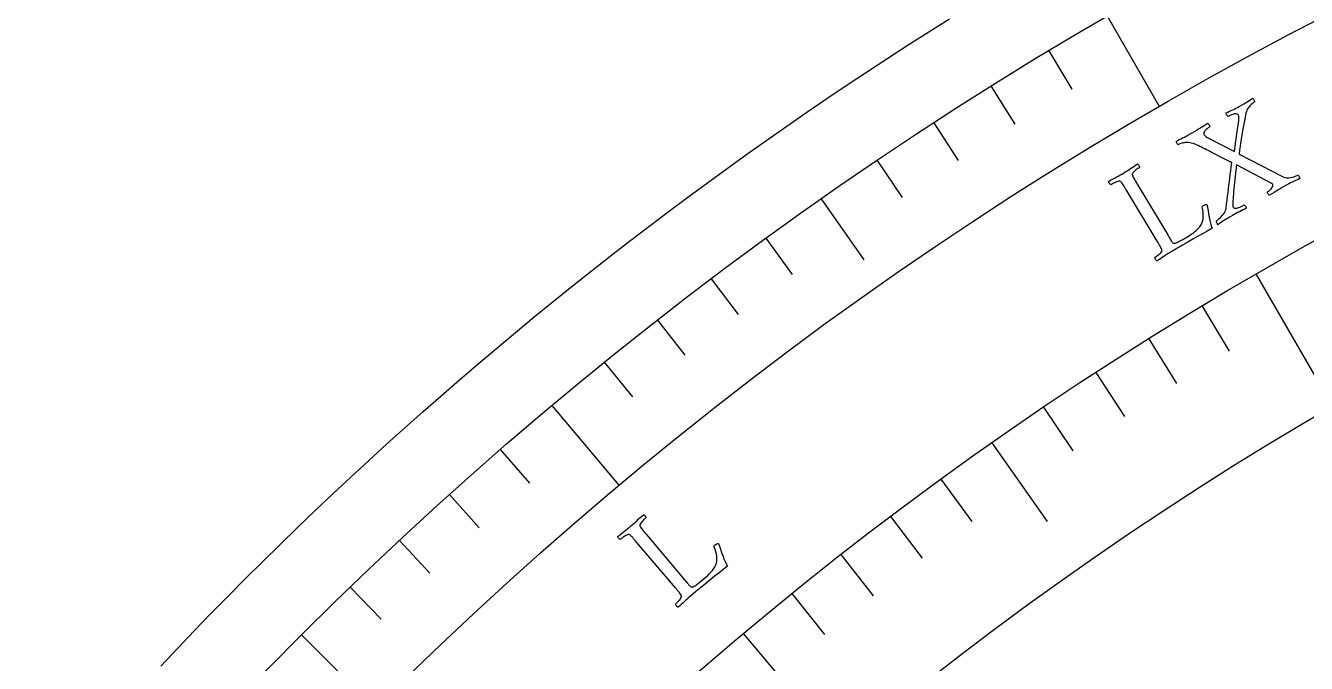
# Model space of a CAD drawing. Header units: millimetres. Extents: x -76 to 76, y -76 to 98.
# Drawn here: x -57.95 to -33.43, y 52.12 to 64.33 of the extents above; entities that cross this region are included whole.
import ezdxf

# ---------------------------------------------------------------- set-up
doc = ezdxf.new("R2010")
doc.units = ezdxf.units.MM
for name, color, linetype in [('CUT_OUTER', 1, 'Continuous'), ('ENGRAVE', 7, 'Continuous'), ('ENGRAVE_FINE', 8, 'Continuous'), ('TEXT', 5, 'Continuous')]:
    doc.layers.add(name, color=color, linetype=linetype)

msp = doc.modelspace()

# ---------------------------------------------------------------- linework, layer by layer
at = {"layer": 'CUT_OUTER'}
msp.add_lwpolyline([(-55.3633, 52.0664), (-55.0428, 52.4051), (-54.7202, 52.7418), (-54.3955, 53.0766), (-54.0688, 53.4094), (-53.7401, 53.7401), (-53.4094, 54.0688), (-53.0766, 54.3955), (-52.7418, 54.7202), (-52.4051, 55.0428), (-52.0664, 55.3633), (-51.7257, 55.6817), (-51.383, 55.9981), (-51.0385, 56.3123), (-50.692, 56.6244), (-50.3436, 56.9344), (-49.9933, 57.2422), (-49.6411, 57.5479), (-49.2871, 57.8514), (-48.9312, 58.1527), (-48.5735, 58.4519), (-48.2139, 58.7488), (-47.8525, 59.0435), (-47.4893, 59.336), (-47.1243, 59.6263), (-46.7576, 59.9143), (-46.3891, 60.2001), (-46.0188, 60.4836), (-45.6469, 60.7648), (-45.2731, 61.0438), (-44.8977, 61.3204), (-44.5206, 61.5947), (-44.1419, 61.8668), (-43.7614, 62.1364), (-43.3793, 62.4038), (-42.9956, 62.6688), (-42.6103, 62.9314), (-42.2233, 63.1917), (-41.8348, 63.4496), (-41.4447, 63.7051), (-41.053, 63.9582), (-40.6598, 64.2089), (-40.2651, 64.4571)], dxfattribs=at)
at = {"layer": 'ENGRAVE'}
for points in [[(-37.24, 64.5016), (-36.2425, 62.7739)], [(-42.72, 61.0104), (-41.9026, 59.8432)], [(-34.39, 59.5652), (-30.21, 52.3253)], [(-47.8748, 57.055), (-46.5925, 55.5267)], [(-39.4506, 56.3413), (-38.3957, 54.8347)], [(-52.6653, 52.6653), (-51.6577, 51.6577)], [(-44.2109, 52.6885), (-42.5988, 50.7673)]]:
    msp.add_lwpolyline(points, dxfattribs=at)
for radius in [74.48, 74.48, 72.485, 68.78, 68.78, 65.854, 60.42, 60.42, 57.228]:
    msp.add_circle((0, 0), radius, dxfattribs=at)
at = {"layer": 'ENGRAVE_FINE'}
for points in [[(-38.36, 63.8418), (-37.9197, 63.1089)], [(-39.4684, 63.1626), (-39.0153, 62.4375)], [(-40.5647, 62.4642), (-40.099, 61.7471)], [(-41.6487, 61.7467), (-41.1706, 61.0379)], [(-43.7782, 60.2556), (-43.2757, 59.5639)], [(-44.8232, 59.4824), (-44.3086, 58.7995)], [(-35.4243, 58.956), (-34.9076, 58.0961)], [(-45.8545, 58.691), (-45.3281, 58.0173)], [(-36.4478, 58.3287), (-35.9162, 57.478)], [(-46.8718, 57.8818), (-46.3337, 57.2174)], [(-37.4603, 57.6838), (-36.9139, 56.8424)], [(-38.4613, 57.0212), (-37.9003, 56.1895)], [(-48.8633, 56.2108), (-48.3023, 55.5655)], [(-40.4279, 55.6442), (-39.8382, 54.8326)], [(-49.8368, 55.3494), (-49.2647, 54.714)], [(-41.3928, 54.9302), (-40.7891, 54.129)], [(-50.7952, 54.4712), (-50.2121, 53.8459)], [(-42.3452, 54.1994), (-41.7276, 53.4088)], [(-51.7382, 53.5764), (-51.1442, 52.9614)], [(-43.2847, 53.4521), (-42.6533, 52.6725)]]:
    msp.add_lwpolyline(points, dxfattribs=at)
at = {"layer": 'TEXT'}
for points in [[(-35.6166, 62.2767), (-35.574, 62.3013), (-35.5334, 62.3254), (-35.4949, 62.3488), (-35.4584, 62.3716), (-35.4231, 62.3939), (-35.388, 62.4159), (-35.3531, 62.4376), (-35.3184, 62.4589), (-35.3129, 62.4541), (-35.3066, 62.4466), (-35.2996, 62.4364), (-35.2919, 62.4234), (-35.2854, 62.4105), (-35.2822, 62.4005), (-35.2822, 62.3934), (-35.2854, 62.3892), (-35.2948, 62.3835), (-35.3058, 62.3757), (-35.3186, 62.366), (-35.333, 62.3544), (-35.3477, 62.3413), (-35.3611, 62.3274), (-35.3732, 62.3127), (-35.384, 62.2971), (-35.3917, 62.2811), (-35.3948, 62.2653), (-35.3931, 62.2496), (-35.3866, 62.234), (-35.3767, 62.2208), (-35.362, 62.2077), (-35.3425, 62.1945), (-35.3182, 62.1813), (-34.81, 61.9197), (-34.7966, 62.0187), (-34.7831, 62.115), (-34.7694, 62.2086), (-34.7557, 62.2994), (-34.7433, 62.3835), (-34.7337, 62.457), (-34.7268, 62.5199), (-34.7228, 62.5722), (-34.7228, 62.5801), (-34.7237, 62.5875), (-34.7252, 62.5944), (-34.7276, 62.601), (-34.73, 62.6067), (-34.732, 62.6111), (-34.7334, 62.6142), (-34.7344, 62.6161), (-34.741, 62.6238), (-34.7517, 62.63), (-34.7663, 62.6348), (-34.7849, 62.6382), (-34.8093, 62.6371), (-34.8409, 62.6283), (-34.8799, 62.6119), (-34.9262, 62.5879), (-34.9311, 62.5888), (-34.9369, 62.5933), (-34.9437, 62.6014), (-34.9515, 62.6131), (-34.9589, 62.6258), (-34.9644, 62.6369), (-34.9681, 62.6466), (-34.9699, 62.6547), (-34.9342, 62.6715), (-34.9006, 62.6874), (-34.869, 62.7023), (-34.8395, 62.7163), (-34.8104, 62.7304), (-34.7803, 62.7456), (-34.7489, 62.7621), (-34.7165, 62.7798), (-34.672, 62.8047), (-34.6315, 62.8282), (-34.595, 62.8503), (-34.5625, 62.8709), (-34.5333, 62.8899), (-34.5067, 62.9071), (-34.4826, 62.9224), (-34.4611, 62.9359), (-34.4558, 62.9314), (-34.4499, 62.9249), (-34.4435, 62.9163), (-34.4365, 62.9056), (-34.4306, 62.8942), (-34.4271, 62.8833), (-34.4262, 62.8731), (-34.4278, 62.8634), (-34.4342, 62.8594), (-34.4438, 62.8527), (-34.4565, 62.8433), (-34.4722, 62.8312), (-34.4895, 62.8167), (-34.5067, 62.7998), (-34.5238, 62.7806), (-34.5408, 62.7591), (-34.5566, 62.7354), (-34.5698, 62.7098), (-34.5806, 62.6822), (-34.5889, 62.6526), (-34.6037, 62.5762), (-34.6175, 62.505), (-34.6303, 62.4391), (-34.6422, 62.3783), (-34.6533, 62.3201), (-34.6637, 62.2619), (-34.6734, 62.2036), (-34.6825, 62.1453), (-34.6914, 62.0843), (-34.7009, 62.0179), (-34.7108, 61.946), (-34.7212, 61.8688), (-33.8756, 61.4342), (-33.8437, 61.4213), (-33.8093, 61.4144), (-33.7724, 61.4135), (-33.733, 61.4187), (-33.6939, 61.4279), (-33.6577, 61.4389), (-33.6245, 61.4518), (-33.5943, 61.4665), (-33.588, 61.4623), (-33.5817, 61.4555), (-33.5752, 61.4459), (-33.5686, 61.4337), (-33.5628, 61.4214), (-33.5586, 61.4118), (-33.556, 61.4047), (-33.5551, 61.4004), (-33.5898, 61.3844), (-33.6221, 61.3696), (-33.6519, 61.3559), (-33.6792, 61.3433), (-33.7065, 61.3304), (-33.7362, 61.3155), (-33.7684, 61.2987), (-33.803, 61.2799), (-33.8502, 61.2535), (-33.8941, 61.2284), (-33.9345, 61.2045), (-33.9715, 61.1819), (-34.0084, 61.159), (-34.0483, 61.1341), (-34.0912, 61.1074), (-34.1371, 61.0787), (-34.1446, 61.0823), (-34.1523, 61.0891), (-34.1601, 61.0989), (-34.1681, 61.1117), (-34.1745, 61.1246), (-34.1777, 61.1346), (-34.1778, 61.1417), (-34.1746, 61.1458), (-34.1666, 61.1509), (-34.1569, 61.1581), (-34.1454, 61.1674), (-34.1322, 61.1789), (-34.1186, 61.1919), (-34.1061, 61.2057), (-34.0946, 61.2202), (-34.0841, 61.2356), (-34.0761, 61.2507), (-34.0721, 61.2646), (-34.0721, 61.2773), (-34.0761, 61.2887), (-34.0778, 61.2912), (-34.0802, 61.2939), (-34.0833, 61.2968), (-34.0871, 61.2999), (-34.0911, 61.3029), (-34.0951, 61.3053), (-34.099, 61.3071), (-34.1028, 61.3085), (-34.7682, 61.6596), (-34.775, 61.6088), (-34.7818, 61.5554), (-34.7884, 61.4995), (-34.795, 61.4411), (-34.8013, 61.3817), (-34.8075, 61.3231), (-34.8134, 61.2652), (-34.819, 61.208), (-34.8241, 61.1529), (-34.8285, 61.1015), (-34.8321, 61.0536), (-34.835, 61.0092), (-34.8372, 60.97), (-34.8389, 60.9374), (-34.84, 60.9115), (-34.8406, 60.8922), (-34.8404, 60.8888), (-34.8401, 60.8845), (-34.8398, 60.8796), (-34.8395, 60.8738), (-34.8388, 60.8677), (-34.8373, 60.8617), (-34.835, 60.8556), (-34.832, 60.8497), (-34.8234, 60.8406), (-34.8101, 60.8349), (-34.7921, 60.8325), (-34.7692, 60.8334), (-34.741, 60.8391), (-34.707, 60.8511), (-34.6672, 60.8694), (-34.6215, 60.8939), (-34.615, 60.8899), (-34.608, 60.8834), (-34.6007, 60.8743), (-34.5928, 60.8628), (-34.5859, 60.8511), (-34.5813, 60.8417), (-34.5789, 60.8346), (-34.5787, 60.8297), (-34.6122, 60.8138), (-34.6458, 60.7975), (-34.6797, 60.7808), (-34.7138, 60.7639), (-34.7476, 60.7466), (-34.781, 60.729), (-34.8137, 60.7111), (-34.8459, 60.6929), (-34.8891, 60.6678), (-34.9287, 60.6441), (-34.9648, 60.6218), (-34.9974, 60.6009), (-35.0285, 60.5805), (-35.0601, 60.5595), (-35.0921, 60.5381), (-35.1247, 60.5161), (-35.1305, 60.5218), (-35.1361, 60.5297), (-35.1417, 60.5399), (-35.1472, 60.5523), (-35.152, 60.5645), (-35.1555, 60.574), (-35.1577, 60.581), (-35.1586, 60.5854), (-35.1517, 60.59), (-35.1406, 60.5986), (-35.1252, 60.611), (-35.1055, 60.6272), (-35.0838, 60.6465), (-35.0622, 60.6681), (-35.0408, 60.692), (-35.0194, 60.7182), (-35.0003, 60.7458), (-34.9856, 60.7737), (-34.9753, 60.8022), (-34.9693, 60.831), (-34.9586, 60.9116), (-34.9486, 60.9886), (-34.9391, 61.062), (-34.9303, 61.1319), (-34.9219, 61.2), (-34.9137, 61.2682), (-34.9056, 61.3365), (-34.8978, 61.4048), (-34.8896, 61.4747), (-34.8809, 61.5474), (-34.8715, 61.623), (-34.8616, 61.7015), (-34.8886, 61.7163), (-34.9191, 61.7325), (-34.953, 61.7501), (-34.9903, 61.7691), (-35.0296, 61.7891), (-35.0697, 61.8097), (-35.1105, 61.8308), (-35.1521, 61.8524), (-35.1935, 61.874), (-35.2335, 61.8946), (-35.2723, 61.9144), (-35.3099, 61.9333), (-35.3451, 61.9509), (-35.377, 61.9669), (-35.4056, 61.9812), (-35.4308, 61.9938), (-35.4515, 62.0042), (-35.4662, 62.0116), (-35.4751, 62.016), (-35.478, 62.0175), (-35.5139, 62.0359), (-35.5475, 62.0513), (-35.5787, 62.0636), (-35.6077, 62.0729), (-35.636, 62.0798), (-35.6656, 62.0848), (-35.6962, 62.088), (-35.7281, 62.0893), (-35.7494, 62.0888), (-35.771, 62.0863), (-35.7929, 62.0819), (-35.8152, 62.0755), (-35.8361, 62.0683), (-35.8541, 62.0614), (-35.8693, 62.0547), (-35.8816, 62.0483), (-35.8869, 62.0476), (-35.893, 62.0512), (-35.9, 62.0591), (-35.9078, 62.0712), (-35.9147, 62.0846), (-35.9191, 62.0964), (-35.9209, 62.1064), (-35.9201, 62.1148), (-35.8774, 62.1378), (-35.8378, 62.1588), (-35.8012, 62.1778), (-35.7678, 62.1947), (-35.7344, 62.2118), (-35.6981, 62.2312), (-35.6588, 62.2528), (-35.6166, 62.2767)], [(-36.0866, 60.319), (-36.085, 60.3163), (-36.0831, 60.3131), (-36.0808, 60.3093), (-36.0781, 60.3048), (-36.0713, 60.2934), (-36.0635, 60.2804), (-36.0547, 60.2657), (-36.045, 60.2495), (-36.0349, 60.2328), (-36.0249, 60.2171), (-36.015, 60.2023), (-36.0053, 60.1884), (-35.9963, 60.1766), (-35.9884, 60.1681), (-35.9817, 60.1629), (-35.9762, 60.161), (-35.9594, 60.161), (-35.9422, 60.1634), (-35.9247, 60.1681), (-35.9068, 60.1753), (-35.8865, 60.1853), (-35.8616, 60.1987), (-35.8321, 60.2154), (-35.798, 60.2353), (-35.6689, 60.3119), (-35.6357, 60.3328), (-35.6021, 60.3565), (-35.568, 60.3831), (-35.5333, 60.4125), (-35.5011, 60.4433), (-35.474, 60.474), (-35.4523, 60.5046), (-35.4358, 60.535), (-35.4248, 60.5641), (-35.4163, 60.5957), (-35.4102, 60.6299), (-35.4066, 60.6666), (-35.4061, 60.7066), (-35.4094, 60.7508), (-35.4164, 60.7991), (-35.4272, 60.8516), (-35.427, 60.8601), (-35.4228, 60.8685), (-35.4146, 60.8769), (-35.4023, 60.8852), (-35.3822, 60.8956), (-35.3647, 60.9023), (-35.3496, 60.9051), (-35.3371, 60.904), (-35.3261, 60.8459), (-35.3149, 60.7859), (-35.3036, 60.724), (-35.2921, 60.6602), (-35.2799, 60.5984), (-35.2666, 60.5424), (-35.2521, 60.4923), (-35.2364, 60.448), (-35.3294, 60.3941), (-35.4224, 60.3408), (-35.5153, 60.2881), (-35.6082, 60.2361), (-35.7038, 60.1823), (-35.8049, 60.1242), (-35.9113, 60.0619), (-36.0232, 59.9953), (-36.0617, 59.9718), (-36.098, 59.9491), (-36.1319, 59.9271), (-36.1635, 59.906), (-36.1943, 59.8852), (-36.226, 59.8646), (-36.2586, 59.844), (-36.2919, 59.8234), (-36.2993, 59.8266), (-36.3065, 59.8323), (-36.3134, 59.8405), (-36.32, 59.8513), (-36.3257, 59.8628), (-36.3295, 59.8729), (-36.3316, 59.8817), (-36.3318, 59.8892), (-36.3235, 59.8945), (-36.3125, 59.9021), (-36.2989, 59.9118), (-36.2826, 59.9238), (-36.2654, 59.9371), (-36.2492, 59.9509), (-36.2337, 59.9651), (-36.2192, 59.9798), (-36.2072, 59.9937), (-36.1992, 60.0055), (-36.1954, 60.0152), (-36.1957, 60.0228), (-36.2007, 60.0404), (-36.2079, 60.0595), (-36.2174, 60.0801), (-36.2292, 60.102), (-36.2424, 60.1251), (-36.2563, 60.149), (-36.2709, 60.1737), (-36.2861, 60.1992), (-36.8772, 61.1798), (-36.8927, 61.2053), (-36.9078, 61.2299), (-36.9227, 61.2537), (-36.9372, 61.2767), (-36.9515, 61.2978), (-36.9655, 61.3161), (-36.9792, 61.3316), (-36.9926, 61.3443), (-36.9998, 61.3489), (-37.0105, 61.3503), (-37.0247, 61.3483), (-37.0424, 61.3431), (-37.062, 61.3358), (-37.0817, 61.3278), (-37.1016, 61.319), (-37.1217, 61.3096), (-37.1402, 61.3005), (-37.1555, 61.2927), (-37.1676, 61.2863), (-37.1764, 61.2813), (-37.1829, 61.2849), (-37.1899, 61.2907), (-37.1971, 61.2988), (-37.2047, 61.3091), (-37.2112, 61.32), (-37.2153, 61.3299), (-37.217, 61.3389), (-37.2162, 61.347), (-37.1798, 61.3674), (-37.1435, 61.3875), (-37.1075, 61.4072), (-37.0716, 61.4265), (-37.0361, 61.4458), (-37.0012, 61.4653), (-36.9668, 61.4851), (-36.933, 61.5051), (-36.8986, 61.5261), (-36.8649, 61.5472), (-36.8319, 61.5684), (-36.7997, 61.5898), (-36.7673, 61.6114), (-36.7341, 61.6333), (-36.7, 61.6555), (-36.6651, 61.678), (-36.6577, 61.6748), (-36.6505, 61.6691), (-36.6436, 61.6608), (-36.6371, 61.6499), (-36.6316, 61.6384), (-36.6279, 61.6283), (-36.6259, 61.6194), (-36.6258, 61.6119), (-36.6344, 61.6065), (-36.6457, 61.5989), (-36.6597, 61.589), (-36.6765, 61.5769), (-36.6942, 61.5637), (-36.711, 61.5504), (-36.727, 61.5369), (-36.7421, 61.5234), (-36.7547, 61.5105), (-36.7632, 61.4988), (-36.7675, 61.4884), (-36.7678, 61.4793), (-36.7634, 61.4647), (-36.7572, 61.4488), (-36.7493, 61.4316), (-36.7395, 61.413), (-36.7285, 61.3934), (-36.7168, 61.373), (-36.7044, 61.3518), (-36.6914, 61.3298), (-36.6892, 61.3263), (-36.6871, 61.3228), (-36.685, 61.3192), (-36.6829, 61.3157), (-36.6808, 61.3122), (-36.6787, 61.3086), (-36.6766, 61.3051), (-36.6744, 61.3016)], [(-45.3342, 53.7162), (-45.3322, 53.7139), (-45.3298, 53.711), (-45.3269, 53.7076), (-45.3236, 53.7036), (-45.315, 53.6935), (-45.3052, 53.6819), (-45.2942, 53.6688), (-45.2819, 53.6543), (-45.2692, 53.6396), (-45.2568, 53.6257), (-45.2447, 53.6126), (-45.2329, 53.6005), (-45.2221, 53.5903), (-45.213, 53.5832), (-45.2055, 53.5791), (-45.1998, 53.5781), (-45.1832, 53.5808), (-45.1666, 53.5859), (-45.1501, 53.5934), (-45.1336, 53.6034), (-45.1151, 53.6166), (-45.0927, 53.6338), (-45.0663, 53.655), (-45.0359, 53.6802), (-44.9208, 53.7765), (-44.8914, 53.8025), (-44.8621, 53.8313), (-44.8327, 53.8631), (-44.8032, 53.8977), (-44.7763, 53.9333), (-44.7546, 53.9679), (-44.7381, 54.0016), (-44.7267, 54.0343), (-44.7205, 54.0648), (-44.7172, 54.0974), (-44.7167, 54.1321), (-44.7191, 54.1689), (-44.725, 54.2085), (-44.7354, 54.2515), (-44.7501, 54.2981), (-44.7693, 54.3481), (-44.7704, 54.3565), (-44.7676, 54.3655), (-44.7608, 54.3751), (-44.7501, 54.3853), (-44.732, 54.3989), (-44.7157, 54.4082), (-44.7013, 54.4134), (-44.6888, 54.4143), (-44.6685, 54.3588), (-44.6478, 54.3014), (-44.6267, 54.2421), (-44.605, 54.181), (-44.5831, 54.122), (-44.5609, 54.0689), (-44.5385, 54.0217), (-44.5159, 53.9805), (-44.599, 53.9124), (-44.6821, 53.8448), (-44.7654, 53.7778), (-44.8487, 53.7115), (-44.9344, 53.643), (-45.0248, 53.5694), (-45.1198, 53.4907), (-45.2194, 53.407), (-45.2537, 53.3776), (-45.2858, 53.3493), (-45.3158, 53.3222), (-45.3435, 53.2962), (-45.3706, 53.2708), (-45.3986, 53.2453), (-45.4274, 53.2197), (-45.457, 53.1941), (-45.4648, 53.196), (-45.4728, 53.2004), (-45.4809, 53.2075), (-45.4892, 53.2171), (-45.4966, 53.2275), (-45.5021, 53.2368), (-45.5055, 53.2452), (-45.5069, 53.2525), (-45.4996, 53.2591), (-45.49, 53.2684), (-45.4781, 53.2802), (-45.464, 53.2946), (-45.4492, 53.3105), (-45.4353, 53.3267), (-45.4224, 53.3432), (-45.4104, 53.3601), (-45.4008, 53.3757), (-45.3948, 53.3887), (-45.3926, 53.3989), (-45.3942, 53.4063), (-45.4019, 53.423), (-45.4121, 53.4406), (-45.4248, 53.4594), (-45.4399, 53.4792), (-45.4567, 53.4998), (-45.4743, 53.5211), (-45.4926, 53.5432), (-45.5118, 53.5658), (-46.2532, 54.4384), (-46.2725, 54.461), (-46.2914, 54.4829), (-46.3099, 54.504), (-46.328, 54.5243), (-46.3455, 54.5429), (-46.3623, 54.5587), (-46.3783, 54.5718), (-46.3936, 54.5821), (-46.4014, 54.5856), (-46.4122, 54.5852), (-46.4259, 54.581), (-46.4425, 54.5729), (-46.4607, 54.5626), (-46.4788, 54.5515), (-46.4971, 54.5397), (-46.5154, 54.5271), (-46.5322, 54.5151), (-46.546, 54.505), (-46.5569, 54.4967), (-46.5648, 54.4904), (-46.5718, 54.4929), (-46.5796, 54.4975), (-46.5881, 54.5043), (-46.5972, 54.5132), (-46.6053, 54.5229), (-46.611, 54.5321), (-46.6141, 54.5407), (-46.6147, 54.5488), (-46.582, 54.5748), (-46.5495, 54.6004), (-46.517, 54.6257), (-46.4848, 54.6506), (-46.4529, 54.6753), (-46.4215, 54.7002), (-46.3908, 54.7253), (-46.3607, 54.7505), (-46.3301, 54.7767), (-46.3002, 54.8029), (-46.2711, 54.8292), (-46.2427, 54.8555), (-46.2142, 54.8821), (-46.185, 54.9091), (-46.155, 54.9364), (-46.1241, 54.9642), (-46.1163, 54.9623), (-46.1083, 54.9578), (-46.1002, 54.9508), (-46.0919, 54.9411), (-46.0846, 54.9306), (-46.0793, 54.9212), (-46.076, 54.9128), (-46.0747, 54.9054), (-46.0823, 54.8986), (-46.0922, 54.8893), (-46.1045, 54.8773), (-46.1191, 54.8627), (-46.1344, 54.8468), (-46.1489, 54.8309), (-46.1625, 54.8151), (-46.1752, 54.7993), (-46.1856, 54.7845), (-46.192, 54.7717), (-46.1947, 54.7607), (-46.1934, 54.7516), (-46.1868, 54.7379), (-46.1781, 54.7232), (-46.1675, 54.7075), (-46.1548, 54.6908), (-46.1408, 54.6732), (-46.126, 54.655), (-46.1103, 54.636), (-46.0939, 54.6164), (-46.0913, 54.6133), (-46.0886, 54.6101), (-46.086, 54.607), (-46.0833, 54.6038), (-46.0806, 54.6007), (-46.078, 54.5976), (-46.0753, 54.5944), (-46.0727, 54.5913)]]:
    msp.add_lwpolyline(points, close=True, dxfattribs=at)

doc.saveas('drawing.dxf')
